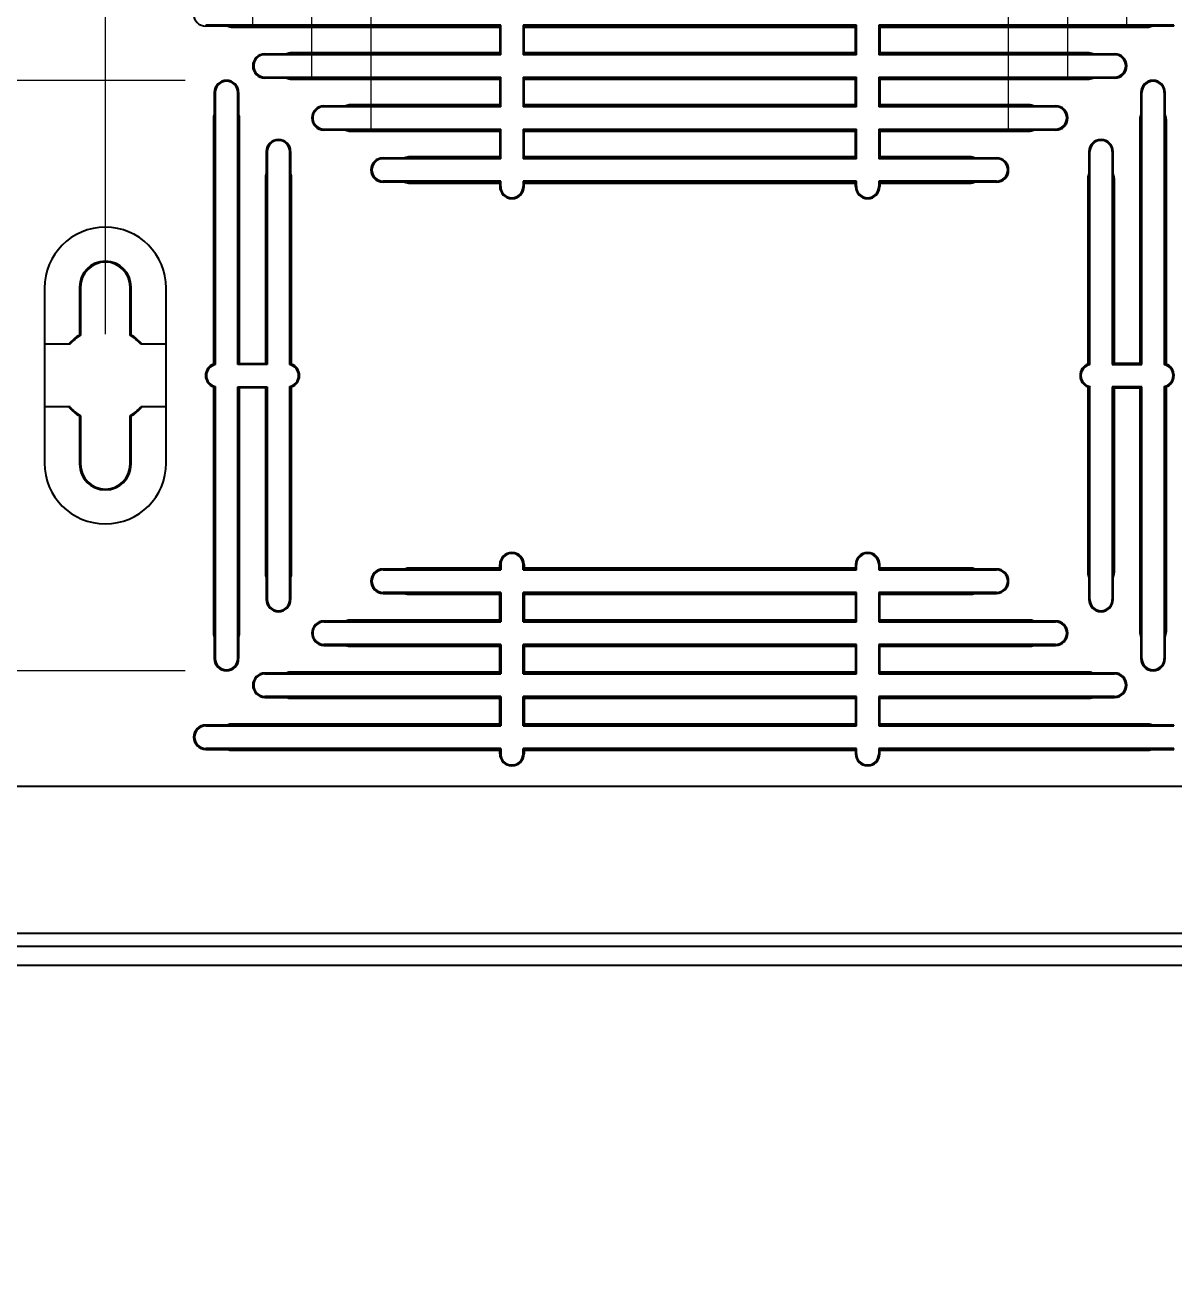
# Model space of a CAD drawing. Header units: millimetres. Extents: x 913 to 1720, y -130 to 440.
# Drawn here: x 1342.7 to 1439.9, y 187.6 to 294.2 of the extents above; entities that cross this region are included whole.
import ezdxf

# ---------------------------------------------------------------- set-up
doc = ezdxf.new("R2010")
doc.units = ezdxf.units.MM
doc.header["$LTSCALE"] = 30.734
doc.header["$PDSIZE"] = 0.3
doc.layers.get('0').update_dxf_attribs({"linetype": 'CONTINUOUS'})
doc.layers.get('Defpoints').update_dxf_attribs({"linetype": 'CONTINUOUS'})
doc.styles.get("Standard").update_dxf_attribs({"font": 'txt', "width": 0.75})
doc.dimstyles.get("Standard").update_dxf_attribs({"dimtxt": 3, "dimasz": 3, "dimexe": 0.18, "dimexo": 0.0625, "dimgap": 0.09, "dimtad": 1, "dimdsep": 46, "dimtxsty": 'Standard', "dimcen": 0.09, "dimadec": 0, "dimazin": 0, "dimtol": 1, "dimtp": 0.01, "dimtm": 0.01, "dimtfac": 1, "dimtofl": 0, "dimtmove": 0, "dimatfit": 3, "dimfxl": 0, "dimtolj": 1, "dimarcsym": 0})

# ---------------------------------------------------------------- blocks, each defined once
blk = doc.blocks.new('*D34')
at = {"color": 0, "lineweight": 0}
for p, q in [((1177.34, 279.91), (1177.34, 289.97)), ((1165.74, 284.96), (1173.14, 284.95)), ((1172.31, 284.94), (1182.36, 284.94)), ((1452.92, -9.61), (1452.92, -6.61)), ((1452.92, -6.61), (1455.92, -6.61)), ((1435.29, -12.61), (1452.92, -12.61)), ((1435.29, -13.21), (1452.92, -13.21)), ((1452.92, -16.21), (1452.92, -19.21))]:
    blk.add_line(p, q, dxfattribs=at)
for points in [[(1173.14, 285.45), (1173.13, 284.45), (1176.14, 284.94)], [(1452.42, -9.61), (1453.42, -9.61), (1452.92, -12.61)], [(1452.42, -16.21), (1453.42, -16.21), (1452.92, -13.21)]]:
    blk.add_solid(points, dxfattribs=at)
at = {"layer": 'Defpoints', "color": 0, "lineweight": 0}
for p in [(1176.14, 284.94), (1178.54, 284.93), (1431.8, -12.61), (1452.92, -12.61), (1431.8, -13.21)]:
    blk.add_point(p, dxfattribs=at)
at = {"color": 0, "lineweight": 0, "char_height": 4, "attachment_point": 5}
for s, insert in [('\\A1;%%c2.4-4', (1158.15, 284.96)), ('\\A1;0.6', (1458.76, -6.61))]:
    blk.add_mtext(s, dxfattribs=dict(at, insert=insert))
blk = doc.blocks.new('*D36')
at = {"color": 0, "lineweight": 0}
for p, q in [((1069.94, 217.7), (1069.94, 231.89)), ((1072.94, 231.89), (1105.3, 231.89)), ((1146.84, 231.89), (1114.48, 231.89)), ((1149.84, 217.7), (1149.84, 231.89)), ((1339.8, -12.91), (1339.8, -9.91)), ((1363.56, -15.91), (1339.8, -15.91)), ((1363.56, -20.91), (1339.8, -20.91)), ((1339.8, -23.91), (1339.8, -26.91))]:
    blk.add_line(p, q, dxfattribs=at)
for points in [[(1072.94, 232.39), (1072.94, 231.39), (1069.94, 231.89)], [(1146.84, 232.39), (1146.84, 231.39), (1149.84, 231.89)], [(1339.3, -12.91), (1340.3, -12.91), (1339.8, -15.91)], [(1339.3, -23.91), (1340.3, -23.91), (1339.8, -20.91)]]:
    blk.add_solid(points, dxfattribs=at)
at = {"layer": 'Defpoints', "color": 0, "lineweight": 0}
for p in [(1069.94, 231.89), (1069.94, 214.21), (1149.84, 214.21), (1367.05, -15.91), (1339.8, -20.91), (1367.05, -20.91)]:
    blk.add_point(p, dxfattribs=at)
at = {"color": 0, "lineweight": 0, "char_height": 4, "attachment_point": 5}
for s, insert in [('\\A1;79.9', (1109.89, 231.89)), ('\\A1;5.0', (1339.8, -18.41))]:
    blk.add_mtext(s, dxfattribs=dict(at, insert=insert))
blk = doc.blocks.new('*D47')
at = {"color": 0, "lineweight": 0}
for p, q in [((1319.03, 260.22), (1319.03, 394.84)), ((1322.03, 394.84), (1393.39, 394.84)), ((1475.93, 394.84), (1404.57, 394.84)), ((1478.93, 260.22), (1478.93, 394.84))]:
    blk.add_line(p, q, dxfattribs=at)
for points in [[(1322.03, 395.34), (1322.03, 394.34), (1319.03, 394.84)], [(1475.93, 395.34), (1475.93, 394.34), (1478.93, 394.84)]]:
    blk.add_solid(points, dxfattribs=at)
at = {"layer": 'Defpoints', "color": 0, "lineweight": 0}
for p in [(1319.03, 394.84), (1319.03, 256.73), (1478.93, 256.73)]:
    blk.add_point(p, dxfattribs=at)
at = {"color": 0, "lineweight": 0, "insert": (1398.98, 394.84), "char_height": 4, "attachment_point": 5}
blk.add_mtext('\\A1;159.9', dxfattribs=at)
blk = doc.blocks.new('*D52')
at = {"color": 0, "lineweight": 0}
for p, q in [((1349.53, 268.09), (1349.53, 375.82)), ((1352.53, 375.82), (1394.39, 375.82)), ((1445.43, 375.82), (1403.57, 375.82)), ((1448.43, 268.09), (1448.43, 375.82))]:
    blk.add_line(p, q, dxfattribs=at)
for points in [[(1352.53, 376.32), (1352.53, 375.32), (1349.53, 375.82)], [(1445.43, 376.32), (1445.43, 375.32), (1448.43, 375.82)]]:
    blk.add_solid(points, dxfattribs=at)
at = {"layer": 'Defpoints', "color": 0, "lineweight": 0}
for p in [(1448.43, 375.82), (1349.53, 264.6), (1448.43, 264.6)]:
    blk.add_point(p, dxfattribs=at)
at = {"color": 0, "lineweight": 0, "insert": (1398.98, 375.82), "char_height": 4, "attachment_point": 5}
blk.add_mtext('\\A1;98.9', dxfattribs=at)
blk = doc.blocks.new('*D54')
at = {"color": 0, "lineweight": 0}
for p, q in [((1362.01, 294.29), (1362.01, 354.03)), ((1365.01, 354.03), (1394.64, 354.03)), ((1432.96, 354.03), (1403.32, 354.03)), ((1435.96, 294.29), (1435.96, 354.03))]:
    blk.add_line(p, q, dxfattribs=at)
for points in [[(1365.01, 354.53), (1365.01, 353.53), (1362.01, 354.03)], [(1432.96, 354.53), (1432.96, 353.53), (1435.96, 354.03)]]:
    blk.add_solid(points, dxfattribs=at)
at = {"layer": 'Defpoints', "color": 0, "lineweight": 0}
for p in [(1362.01, 354.03), (1362.01, 290.8), (1435.96, 290.8)]:
    blk.add_point(p, dxfattribs=at)
at = {"color": 0, "lineweight": 0, "insert": (1398.98, 354.03), "char_height": 4, "attachment_point": 5}
blk.add_mtext('\\A1;74.0', dxfattribs=at)
blk = doc.blocks.new('*D55')
at = {"color": 0, "lineweight": 0}
for p, q in [((1367.01, 289.89), (1367.01, 343.91)), ((1370.01, 343.91), (1394.64, 343.91)), ((1427.96, 343.91), (1403.32, 343.91)), ((1430.96, 289.89), (1430.96, 343.91))]:
    blk.add_line(p, q, dxfattribs=at)
for points in [[(1370.01, 344.41), (1370.01, 343.41), (1367.01, 343.91)], [(1427.96, 344.41), (1427.96, 343.41), (1430.96, 343.91)]]:
    blk.add_solid(points, dxfattribs=at)
at = {"layer": 'Defpoints', "color": 0, "lineweight": 0}
for p in [(1367.01, 343.91), (1367.01, 286.4), (1430.96, 286.4)]:
    blk.add_point(p, dxfattribs=at)
at = {"color": 0, "lineweight": 0, "insert": (1398.98, 343.91), "char_height": 4, "attachment_point": 5}
blk.add_mtext('\\A1;64.0', dxfattribs=at)
blk = doc.blocks.new('*D56')
at = {"color": 0, "lineweight": 0}
for p, q in [((1372.01, 285.49), (1372.01, 331.23)), ((1375.01, 331.23), (1394.64, 331.23)), ((1422.96, 331.23), (1403.32, 331.23)), ((1425.96, 285.49), (1425.96, 331.23))]:
    blk.add_line(p, q, dxfattribs=at)
for points in [[(1375.01, 331.73), (1375.01, 330.73), (1372.01, 331.23)], [(1422.96, 331.73), (1422.96, 330.73), (1425.96, 331.23)]]:
    blk.add_solid(points, dxfattribs=at)
at = {"layer": 'Defpoints', "color": 0, "lineweight": 0}
for p in [(1372.01, 331.23), (1372.01, 282), (1425.96, 282)]:
    blk.add_point(p, dxfattribs=at)
at = {"color": 0, "lineweight": 0, "insert": (1398.98, 331.23), "char_height": 4, "attachment_point": 5}
blk.add_mtext('\\A1;54.0', dxfattribs=at)
blk = doc.blocks.new('*D58')
at = {"color": 0, "lineweight": 0}
for p, q in [((1356.29, 289.58), (1289.86, 289.58)), ((1289.86, 286.58), (1289.86, 266.69)), ((1289.86, 242.62), (1289.86, 262.51)), ((1356.29, 239.62), (1289.86, 239.62))]:
    blk.add_line(p, q, dxfattribs=at)
for points in [[(1289.36, 286.58), (1290.36, 286.58), (1289.86, 289.58)], [(1289.36, 242.62), (1290.36, 242.62), (1289.86, 239.62)]]:
    blk.add_solid(points, dxfattribs=at)
at = {"layer": 'Defpoints', "color": 0, "lineweight": 0}
for p in [(1359.78, 289.58), (1289.86, 239.62), (1359.78, 239.62)]:
    blk.add_point(p, dxfattribs=at)
at = {"color": 0, "lineweight": 0, "insert": (1289.86, 264.6), "char_height": 4, "attachment_point": 5}
blk.add_mtext('\\A1;50.0', dxfattribs=at)

msp = doc.modelspace()

# ---------------------------------------------------------------- linework, layer by layer
at = {"color": 7, "linetype": 'Continuous'}
for p, q in [((1382.98, 294.25), (1358.03, 294.25)), ((1359.87, 294.17), (1358.03, 294.17)), ((1382.93, 294.2), (1359.88, 294.2)), ((1360.28, 294.09), (1382.91, 294.09)), ((1382.93, 294.12), (1382.91, 294.09)), ((1382.91, 294.09), (1382.91, 291.91)), ((1382.98, 294.25), (1382.93, 294.2)), ((1382.93, 294.2), (1382.93, 294.12)), ((1382.98, 291.75), (1382.98, 294.25)), ((1413.08, 294.25), (1384.88, 294.25)), ((1384.94, 294.2), (1384.88, 294.25)), ((1384.88, 294.25), (1384.88, 291.75)), ((1413.03, 294.2), (1384.94, 294.2)), ((1384.94, 294.12), (1384.94, 294.2)), ((1384.96, 294.09), (1384.94, 294.12)), ((1384.96, 294.09), (1413.01, 294.09)), ((1384.96, 291.91), (1384.96, 294.09)), ((1413.01, 294.09), (1413.03, 294.12)), ((1413.01, 291.91), (1413.01, 294.09)), ((1413.08, 294.25), (1413.03, 294.2)), ((1413.03, 294.12), (1413.03, 294.2)), ((1413.08, 291.75), (1413.08, 294.25)), ((1415.04, 294.2), (1414.98, 294.25)), ((1439.93, 294.25), (1414.98, 294.25)), ((1414.98, 294.25), (1414.98, 291.75)), ((1438.09, 294.2), (1415.04, 294.2)), ((1415.04, 294.2), (1415.04, 294.12)), ((1415.04, 294.12), (1415.06, 294.09)), ((1415.06, 294.09), (1437.68, 294.09)), ((1415.06, 294.09), (1415.06, 291.91)), ((1439.93, 294.17), (1438.1, 294.17)), ((1363.03, 291.83), (1364.87, 291.83)), ((1382.98, 291.75), (1363.03, 291.75)), ((1364.87, 291.83), (1364.88, 291.8)), ((1364.88, 291.8), (1382.93, 291.8)), ((1382.91, 291.91), (1365.28, 291.91)), ((1382.93, 291.88), (1382.91, 291.91)), ((1382.93, 291.88), (1382.93, 291.8)), ((1382.93, 291.8), (1382.98, 291.75)), ((1384.88, 291.75), (1384.94, 291.8)), ((1413.08, 291.75), (1384.88, 291.75)), ((1384.96, 291.91), (1384.94, 291.88)), ((1384.94, 291.8), (1384.94, 291.88)), ((1384.94, 291.8), (1413.03, 291.8)), ((1413.01, 291.91), (1384.96, 291.91)), ((1413.03, 291.88), (1413.01, 291.91)), ((1413.03, 291.8), (1413.03, 291.88)), ((1413.08, 291.75), (1413.03, 291.8)), ((1415.04, 291.8), (1414.98, 291.75)), ((1434.93, 291.75), (1414.98, 291.75)), ((1415.06, 291.91), (1415.04, 291.88)), ((1415.04, 291.88), (1415.04, 291.8)), ((1415.04, 291.8), (1433.09, 291.8)), ((1432.68, 291.91), (1415.06, 291.91)), ((1433.09, 291.8), (1433.1, 291.83)), ((1433.1, 291.83), (1434.93, 291.83)), ((1363.03, 289.85), (1382.98, 289.85)), ((1364.87, 289.77), (1363.03, 289.77)), ((1364.88, 289.8), (1364.87, 289.77)), ((1382.93, 289.8), (1364.88, 289.8)), ((1365.28, 289.69), (1382.91, 289.69)), ((1382.91, 289.69), (1382.93, 289.72)), ((1382.91, 289.69), (1382.91, 287.51)), ((1382.98, 289.85), (1382.93, 289.8)), ((1382.93, 289.8), (1382.93, 289.72)), ((1382.98, 287.35), (1382.98, 289.85)), ((1384.88, 289.85), (1413.08, 289.85)), ((1384.94, 289.8), (1384.88, 289.85)), ((1384.88, 289.85), (1384.88, 287.35)), ((1413.03, 289.8), (1384.94, 289.8)), ((1384.94, 289.72), (1384.94, 289.8)), ((1384.94, 289.72), (1384.96, 289.69)), ((1384.96, 289.69), (1413.01, 289.69)), ((1384.96, 287.51), (1384.96, 289.69)), ((1413.01, 289.69), (1413.03, 289.72)), ((1413.01, 287.51), (1413.01, 289.69)), ((1413.03, 289.8), (1413.08, 289.85)), ((1413.03, 289.72), (1413.03, 289.8)), ((1413.08, 287.35), (1413.08, 289.85)), ((1414.98, 289.85), (1415.04, 289.8)), ((1414.98, 289.85), (1434.93, 289.85)), ((1414.98, 289.85), (1414.98, 287.35)), ((1433.09, 289.8), (1415.04, 289.8)), ((1415.04, 289.8), (1415.04, 289.72)), ((1415.04, 289.72), (1415.06, 289.69)), ((1415.06, 289.69), (1432.68, 289.69)), ((1415.06, 289.69), (1415.06, 287.51)), ((1433.1, 289.77), (1433.09, 289.8)), ((1434.93, 289.77), (1433.1, 289.77)), ((1358.76, 286.71), (1358.76, 288.55)), ((1358.83, 288.55), (1358.83, 265.53)), ((1360.73, 265.55), (1360.73, 288.55)), ((1360.81, 288.55), (1360.81, 286.71)), ((1437.16, 288.55), (1437.16, 286.71)), ((1437.23, 265.55), (1437.23, 288.55)), ((1439.13, 288.55), (1439.13, 265.53)), ((1439.21, 286.71), (1439.21, 288.55)), ((1368.03, 287.43), (1369.87, 287.43)), ((1382.98, 287.35), (1368.03, 287.35)), ((1369.87, 287.43), (1369.88, 287.4)), ((1369.88, 287.4), (1382.93, 287.4)), ((1382.91, 287.51), (1370.28, 287.51)), ((1382.93, 287.48), (1382.91, 287.51)), ((1382.93, 287.48), (1382.93, 287.4)), ((1382.93, 287.4), (1382.98, 287.35)), ((1384.88, 287.35), (1384.94, 287.4)), ((1413.08, 287.35), (1384.88, 287.35)), ((1384.96, 287.51), (1384.94, 287.48)), ((1384.94, 287.4), (1384.94, 287.48)), ((1384.94, 287.4), (1413.03, 287.4)), ((1413.01, 287.51), (1384.96, 287.51)), ((1413.03, 287.48), (1413.01, 287.51)), ((1413.03, 287.4), (1413.03, 287.48)), ((1413.08, 287.35), (1413.03, 287.4)), ((1415.04, 287.4), (1414.98, 287.35)), ((1429.93, 287.35), (1414.98, 287.35)), ((1415.06, 287.51), (1415.04, 287.48)), ((1415.04, 287.48), (1415.04, 287.4)), ((1415.04, 287.4), (1428.09, 287.4)), ((1427.68, 287.51), (1415.06, 287.51)), ((1428.09, 287.4), (1428.1, 287.43)), ((1428.1, 287.43), (1429.93, 287.43)), ((1358.68, 286.3), (1358.68, 265.56)), ((1358.78, 286.71), (1358.76, 286.71)), ((1358.78, 265.57), (1358.78, 286.71)), ((1360.79, 286.71), (1360.79, 265.6)), ((1360.89, 265.63), (1360.89, 286.3)), ((1437.08, 265.63), (1437.08, 286.3)), ((1437.18, 286.71), (1437.18, 265.6)), ((1439.19, 265.57), (1439.19, 286.71)), ((1439.29, 286.3), (1439.29, 265.56)), ((1368.03, 285.45), (1382.98, 285.45)), ((1369.87, 285.37), (1368.03, 285.37)), ((1369.88, 285.4), (1369.87, 285.37)), ((1382.93, 285.4), (1369.88, 285.4)), ((1370.28, 285.29), (1382.91, 285.29)), ((1382.91, 285.29), (1382.93, 285.32)), ((1382.91, 285.29), (1382.91, 283.11)), ((1382.98, 285.45), (1382.93, 285.4)), ((1382.93, 285.4), (1382.93, 285.32)), ((1382.98, 282.95), (1382.98, 285.45)), ((1384.88, 285.45), (1413.08, 285.45)), ((1384.94, 285.4), (1384.88, 285.45)), ((1384.88, 285.45), (1384.88, 282.95)), ((1413.03, 285.4), (1384.94, 285.4)), ((1384.94, 285.32), (1384.94, 285.4)), ((1384.94, 285.32), (1384.96, 285.29)), ((1384.96, 285.29), (1413.01, 285.29)), ((1384.96, 283.11), (1384.96, 285.29)), ((1413.01, 285.29), (1413.03, 285.32)), ((1413.01, 283.11), (1413.01, 285.29)), ((1413.03, 285.4), (1413.08, 285.45)), ((1413.03, 285.32), (1413.03, 285.4)), ((1413.08, 282.95), (1413.08, 285.45)), ((1414.98, 285.45), (1415.04, 285.4)), ((1414.98, 285.45), (1429.93, 285.45)), ((1414.98, 285.45), (1414.98, 282.95)), ((1428.09, 285.4), (1415.04, 285.4)), ((1415.04, 285.4), (1415.04, 285.32)), ((1415.04, 285.32), (1415.06, 285.29)), ((1415.06, 285.29), (1427.68, 285.29)), ((1415.06, 285.29), (1415.06, 283.11)), ((1428.1, 285.37), (1428.09, 285.4)), ((1429.93, 285.37), (1428.1, 285.37)), ((1363.16, 281.71), (1363.16, 283.55)), ((1363.23, 283.55), (1363.23, 265.55)), ((1365.13, 265.53), (1365.13, 283.55)), ((1365.21, 283.55), (1365.21, 281.71)), ((1373.03, 283.03), (1374.87, 283.03)), ((1382.98, 282.95), (1373.03, 282.95)), ((1374.88, 283), (1382.93, 283)), ((1382.91, 283.11), (1375.28, 283.11)), ((1382.91, 283.11), (1382.93, 283.08)), ((1382.93, 283.08), (1382.93, 283)), ((1382.93, 283), (1382.98, 282.95)), ((1384.88, 282.95), (1384.94, 283)), ((1413.08, 282.95), (1384.88, 282.95)), ((1384.94, 283.08), (1384.96, 283.11)), ((1384.94, 283), (1384.94, 283.08)), ((1384.94, 283), (1413.03, 283)), ((1413.01, 283.11), (1384.96, 283.11)), ((1413.03, 283.08), (1413.01, 283.11)), ((1413.03, 283), (1413.03, 283.08)), ((1413.08, 282.95), (1413.03, 283)), ((1415.04, 283), (1414.98, 282.95)), ((1424.93, 282.95), (1414.98, 282.95)), ((1415.06, 283.11), (1415.04, 283.08)), ((1415.04, 283.08), (1415.04, 283)), ((1415.04, 283), (1423.09, 283)), ((1422.68, 283.11), (1415.06, 283.11)), ((1423.09, 283), (1423.1, 283.03)), ((1423.1, 283.03), (1424.93, 283.03)), ((1432.76, 283.55), (1432.76, 281.71)), ((1432.83, 265.53), (1432.83, 283.55)), ((1434.73, 283.55), (1434.73, 265.55)), ((1434.81, 281.71), (1434.81, 283.55)), ((1363.18, 281.71), (1363.16, 281.71)), ((1363.18, 265.6), (1363.18, 281.71)), ((1365.19, 281.71), (1365.19, 265.57)), ((1432.78, 281.71), (1432.78, 265.57)), ((1434.79, 265.6), (1434.79, 281.71)), ((1363.08, 281.3), (1363.08, 265.63)), ((1365.29, 265.56), (1365.29, 281.3)), ((1382.98, 281.05), (1373.03, 281.05)), ((1374.87, 280.97), (1373.03, 280.97)), ((1382.93, 281), (1374.88, 281)), ((1375.28, 280.89), (1382.91, 280.89)), ((1382.93, 280.92), (1382.91, 280.89)), ((1382.91, 280.89), (1382.91, 280.6)), ((1382.98, 281.05), (1382.93, 281)), ((1382.93, 281), (1382.93, 280.92)), ((1382.98, 280.6), (1382.98, 281.05)), ((1413.08, 281.05), (1384.88, 281.05)), ((1384.94, 281), (1384.88, 281.05)), ((1384.88, 281.05), (1384.88, 280.6)), ((1413.03, 281), (1384.94, 281)), ((1384.94, 280.92), (1384.94, 281)), ((1384.96, 280.89), (1384.94, 280.92)), ((1384.96, 280.89), (1413.01, 280.89)), ((1384.96, 280.6), (1384.96, 280.89)), ((1413.01, 280.89), (1413.03, 280.92)), ((1413.01, 280.6), (1413.01, 280.89)), ((1413.03, 281), (1413.08, 281.05)), ((1413.03, 280.92), (1413.03, 281)), ((1413.08, 280.6), (1413.08, 281.05)), ((1414.98, 281.05), (1415.04, 281)), ((1424.93, 281.05), (1414.98, 281.05)), ((1414.98, 281.05), (1414.98, 280.6)), ((1423.09, 281), (1415.04, 281)), ((1415.04, 281), (1415.04, 280.92)), ((1415.04, 280.92), (1415.06, 280.89)), ((1415.06, 280.89), (1422.68, 280.89)), ((1415.06, 280.89), (1415.06, 280.6)), ((1423.1, 280.97), (1423.09, 281)), ((1424.93, 280.97), (1423.1, 280.97)), ((1432.68, 265.56), (1432.68, 281.3)), ((1434.89, 281.3), (1434.89, 265.63)), ((1347.35, 272.1), (1347.35, 268.05)), ((1347.43, 272.1), (1347.43, 268)), ((1351.63, 268), (1351.63, 272.1)), ((1351.72, 268.05), (1351.72, 272.1)), ((1344.38, 272), (1344.38, 257.2)), ((1354.68, 257.2), (1354.68, 272)), ((1346.54, 267.25), (1344.38, 267.25)), ((1354.68, 267.25), (1352.53, 267.25)), ((1360.87, 265.6), (1360.89, 265.63)), ((1360.89, 265.63), (1363.08, 265.63)), ((1363.08, 265.63), (1363.1, 265.6)), ((1434.89, 265.63), (1434.87, 265.6)), ((1437.08, 265.63), (1434.89, 265.63)), ((1437.1, 265.6), (1437.08, 265.63)), ((1358.68, 265.56), (1358.68, 265.56)), ((1358.78, 265.57), (1358.8, 265.55)), ((1358.82, 265.54), (1358.83, 265.53)), ((1358.83, 265.53), (1358.83, 265.53)), ((1360.79, 265.6), (1360.73, 265.55)), ((1363.23, 265.55), (1360.73, 265.55)), ((1360.79, 265.6), (1360.87, 265.6)), ((1363.1, 265.6), (1363.18, 265.6)), ((1363.18, 265.6), (1363.23, 265.55)), ((1365.13, 265.53), (1365.15, 265.54)), ((1365.15, 265.54), (1365.16, 265.55)), ((1365.16, 265.55), (1365.18, 265.56)), ((1365.18, 265.56), (1365.19, 265.57)), ((1432.68, 265.56), (1432.68, 265.56)), ((1432.78, 265.57), (1432.8, 265.55)), ((1432.8, 265.55), (1432.81, 265.55)), ((1432.81, 265.55), (1432.82, 265.54)), ((1432.82, 265.54), (1432.83, 265.53)), ((1434.73, 265.55), (1434.79, 265.6)), ((1434.73, 265.55), (1437.23, 265.55)), ((1434.87, 265.6), (1434.79, 265.6)), ((1437.18, 265.6), (1437.1, 265.6)), ((1437.23, 265.55), (1437.18, 265.6)), ((1439.13, 265.53), (1439.15, 265.54)), ((1439.15, 265.54), (1439.16, 265.55)), ((1439.16, 265.55), (1439.18, 265.56)), ((1439.18, 265.56), (1439.19, 265.57)), ((1358.68, 263.63), (1358.68, 242.9)), ((1358.78, 242.49), (1358.78, 263.63)), ((1358.82, 263.65), (1358.81, 263.65)), ((1358.83, 263.67), (1358.83, 240.65)), ((1360.73, 263.65), (1363.23, 263.65)), ((1360.79, 263.6), (1360.73, 263.65)), ((1360.73, 240.65), (1360.73, 263.65)), ((1360.87, 263.6), (1360.79, 263.6)), ((1360.79, 263.6), (1360.79, 242.49)), ((1360.89, 263.57), (1360.87, 263.6)), ((1363.08, 263.57), (1360.89, 263.57)), ((1360.89, 242.9), (1360.89, 263.57)), ((1363.1, 263.6), (1363.08, 263.57)), ((1363.08, 263.57), (1363.08, 247.9)), ((1363.18, 263.6), (1363.1, 263.6)), ((1363.23, 263.65), (1363.18, 263.6)), ((1363.18, 247.49), (1363.18, 263.6)), ((1363.23, 263.65), (1363.23, 245.65)), ((1365.15, 263.66), (1365.13, 263.67)), ((1365.13, 245.65), (1365.13, 263.67)), ((1365.16, 263.65), (1365.15, 263.66)), ((1365.17, 263.64), (1365.16, 263.65)), ((1365.19, 263.63), (1365.17, 263.64)), ((1365.19, 263.63), (1365.19, 247.49)), ((1365.29, 263.64), (1365.29, 263.63)), ((1365.29, 247.9), (1365.29, 263.63)), ((1432.68, 247.9), (1432.68, 263.63)), ((1432.79, 263.64), (1432.78, 263.63)), ((1432.78, 263.63), (1432.78, 247.49)), ((1432.81, 263.65), (1432.79, 263.64)), ((1432.82, 263.66), (1432.81, 263.65)), ((1432.83, 263.67), (1432.82, 263.66)), ((1432.83, 245.65), (1432.83, 263.67)), ((1434.73, 263.65), (1434.73, 245.65)), ((1434.79, 263.6), (1434.73, 263.65)), ((1437.23, 263.65), (1434.73, 263.65)), ((1434.79, 247.49), (1434.79, 263.6)), ((1434.79, 263.6), (1434.87, 263.6)), ((1434.87, 263.6), (1434.89, 263.57)), ((1434.89, 263.57), (1434.89, 247.9)), ((1434.89, 263.57), (1437.08, 263.57)), ((1437.08, 263.57), (1437.1, 263.6)), ((1437.08, 242.9), (1437.08, 263.57)), ((1437.1, 263.6), (1437.18, 263.6)), ((1437.23, 263.65), (1437.18, 263.6)), ((1437.18, 263.6), (1437.18, 242.49)), ((1437.23, 240.65), (1437.23, 263.65)), ((1439.13, 263.67), (1439.13, 240.65)), ((1439.15, 263.66), (1439.13, 263.67)), ((1439.16, 263.65), (1439.15, 263.66)), ((1439.17, 263.64), (1439.16, 263.65)), ((1439.19, 263.63), (1439.17, 263.64)), ((1439.19, 242.49), (1439.19, 263.63)), ((1439.29, 263.64), (1439.29, 263.63)), ((1439.29, 263.63), (1439.29, 242.9)), ((1346.54, 261.95), (1344.38, 261.95)), ((1354.68, 261.95), (1352.53, 261.95)), ((1347.35, 261.15), (1347.35, 257.1)), ((1347.43, 261.19), (1347.43, 257.1)), ((1351.63, 257.1), (1351.63, 261.19)), ((1351.72, 257.1), (1351.72, 261.15)), ((1382.91, 248.31), (1382.91, 248.6)), ((1382.98, 248.6), (1382.98, 248.15)), ((1384.88, 248.15), (1384.88, 248.6)), ((1384.96, 248.6), (1384.96, 248.31)), ((1413.01, 248.6), (1413.01, 248.31)), ((1413.08, 248.15), (1413.08, 248.6)), ((1414.98, 248.6), (1414.98, 248.15)), ((1415.06, 248.31), (1415.06, 248.6)), ((1363.16, 247.48), (1363.18, 247.49)), ((1363.16, 245.65), (1363.16, 247.48)), ((1365.21, 247.48), (1365.21, 245.65)), ((1374.87, 248.23), (1373.03, 248.23)), ((1373.03, 248.15), (1382.98, 248.15)), ((1382.93, 248.2), (1374.88, 248.2)), ((1382.91, 248.31), (1375.28, 248.31)), ((1382.93, 248.28), (1382.91, 248.31)), ((1382.93, 248.2), (1382.93, 248.28)), ((1382.98, 248.15), (1382.93, 248.2)), ((1384.94, 248.2), (1384.88, 248.15)), ((1384.88, 248.15), (1413.08, 248.15)), ((1384.96, 248.31), (1384.94, 248.28)), ((1384.94, 248.28), (1384.94, 248.2)), ((1413.03, 248.2), (1384.94, 248.2)), ((1413.01, 248.31), (1384.96, 248.31)), ((1413.03, 248.28), (1413.01, 248.31)), ((1413.03, 248.28), (1413.03, 248.2)), ((1413.03, 248.2), (1413.08, 248.15)), ((1414.98, 248.15), (1415.04, 248.2)), ((1414.98, 248.15), (1424.93, 248.15)), ((1415.06, 248.31), (1415.04, 248.28)), ((1415.04, 248.2), (1415.04, 248.28)), ((1423.09, 248.2), (1415.04, 248.2)), ((1422.68, 248.31), (1415.06, 248.31)), ((1424.93, 248.23), (1423.1, 248.23)), ((1432.76, 247.48), (1432.76, 245.65)), ((1434.81, 245.65), (1434.81, 247.48)), ((1382.98, 246.25), (1373.03, 246.25)), ((1373.03, 246.17), (1374.87, 246.17)), ((1374.88, 246.2), (1382.93, 246.2)), ((1375.28, 246.09), (1382.91, 246.09)), ((1382.91, 246.09), (1382.93, 246.12)), ((1382.91, 243.91), (1382.91, 246.09)), ((1382.93, 246.2), (1382.98, 246.25)), ((1382.93, 246.12), (1382.93, 246.2)), ((1382.98, 246.25), (1382.98, 243.75)), ((1384.88, 243.75), (1384.88, 246.25)), ((1384.88, 246.25), (1384.94, 246.2)), ((1413.08, 246.25), (1384.88, 246.25)), ((1384.94, 246.2), (1384.94, 246.12)), ((1384.94, 246.2), (1413.03, 246.2)), ((1384.94, 246.12), (1384.96, 246.09)), ((1384.96, 246.09), (1384.96, 243.91)), ((1384.96, 246.09), (1413.01, 246.09)), ((1413.01, 246.09), (1413.03, 246.12)), ((1413.01, 246.09), (1413.01, 243.91)), ((1413.08, 246.25), (1413.03, 246.2)), ((1413.03, 246.2), (1413.03, 246.12)), ((1413.08, 243.75), (1413.08, 246.25)), ((1414.98, 246.25), (1414.98, 243.75)), ((1415.04, 246.2), (1414.98, 246.25)), ((1424.93, 246.25), (1414.98, 246.25)), ((1415.04, 246.12), (1415.04, 246.2)), ((1415.04, 246.2), (1423.09, 246.2)), ((1415.04, 246.12), (1415.06, 246.09)), ((1415.06, 243.91), (1415.06, 246.09)), ((1415.06, 246.09), (1422.68, 246.09)), ((1423.1, 246.17), (1424.93, 246.17)), ((1369.87, 243.83), (1368.03, 243.83)), ((1368.03, 243.75), (1382.98, 243.75)), ((1382.93, 243.8), (1369.88, 243.8)), ((1382.91, 243.91), (1370.28, 243.91)), ((1382.93, 243.88), (1382.91, 243.91)), ((1382.93, 243.8), (1382.93, 243.88)), ((1382.98, 243.75), (1382.93, 243.8)), ((1384.94, 243.8), (1384.88, 243.75)), ((1384.88, 243.75), (1413.08, 243.75)), ((1384.96, 243.91), (1384.94, 243.88)), ((1384.94, 243.88), (1384.94, 243.8)), ((1413.03, 243.8), (1384.94, 243.8)), ((1413.01, 243.91), (1384.96, 243.91)), ((1413.03, 243.88), (1413.01, 243.91)), ((1413.03, 243.88), (1413.03, 243.8)), ((1413.03, 243.8), (1413.08, 243.75)), ((1414.98, 243.75), (1415.04, 243.8)), ((1414.98, 243.75), (1429.93, 243.75)), ((1415.06, 243.91), (1415.04, 243.88)), ((1415.04, 243.8), (1415.04, 243.88)), ((1428.09, 243.8), (1415.04, 243.8)), ((1427.68, 243.91), (1415.06, 243.91)), ((1429.93, 243.83), (1428.1, 243.83)), ((1358.76, 242.48), (1358.78, 242.49)), ((1358.76, 240.65), (1358.76, 242.48)), ((1360.81, 242.48), (1360.81, 240.65)), ((1437.16, 242.48), (1437.16, 240.65)), ((1439.21, 240.65), (1439.21, 242.48)), ((1382.98, 241.85), (1368.03, 241.85)), ((1368.03, 241.77), (1369.87, 241.77)), ((1369.88, 241.8), (1382.93, 241.8)), ((1370.28, 241.69), (1382.91, 241.69)), ((1382.91, 241.69), (1382.93, 241.72)), ((1382.91, 239.51), (1382.91, 241.69)), ((1382.93, 241.8), (1382.98, 241.85)), ((1382.93, 241.72), (1382.93, 241.8)), ((1382.98, 241.85), (1382.98, 239.35)), ((1384.88, 239.35), (1384.88, 241.85)), ((1413.08, 241.85), (1384.88, 241.85)), ((1384.88, 241.85), (1384.94, 241.8)), ((1384.94, 241.8), (1384.94, 241.72)), ((1384.94, 241.8), (1413.03, 241.8)), ((1384.94, 241.72), (1384.96, 241.69)), ((1384.96, 241.69), (1384.96, 239.51)), ((1384.96, 241.69), (1413.01, 241.69)), ((1413.01, 241.69), (1413.03, 241.72)), ((1413.01, 241.69), (1413.01, 239.51)), ((1413.08, 241.85), (1413.03, 241.8)), ((1413.03, 241.8), (1413.03, 241.72)), ((1413.08, 239.35), (1413.08, 241.85)), ((1414.98, 241.85), (1414.98, 239.35)), ((1415.04, 241.8), (1414.98, 241.85)), ((1429.93, 241.85), (1414.98, 241.85)), ((1415.04, 241.72), (1415.04, 241.8)), ((1415.04, 241.8), (1428.09, 241.8)), ((1415.04, 241.72), (1415.06, 241.69)), ((1415.06, 239.51), (1415.06, 241.69)), ((1415.06, 241.69), (1427.68, 241.69)), ((1428.1, 241.77), (1429.93, 241.77)), ((1364.87, 239.43), (1363.03, 239.43)), ((1363.03, 239.35), (1382.98, 239.35)), ((1382.93, 239.4), (1364.88, 239.4)), ((1382.91, 239.51), (1365.28, 239.51)), ((1382.93, 239.48), (1382.91, 239.51)), ((1382.93, 239.4), (1382.93, 239.48)), ((1382.98, 239.35), (1382.93, 239.4)), ((1384.94, 239.4), (1384.88, 239.35)), ((1384.88, 239.35), (1413.08, 239.35)), ((1384.96, 239.51), (1384.94, 239.48)), ((1384.94, 239.48), (1384.94, 239.4)), ((1413.03, 239.4), (1384.94, 239.4)), ((1413.01, 239.51), (1384.96, 239.51)), ((1413.03, 239.48), (1413.01, 239.51)), ((1413.03, 239.48), (1413.03, 239.4)), ((1413.03, 239.4), (1413.08, 239.35)), ((1414.98, 239.35), (1415.04, 239.4)), ((1414.98, 239.35), (1434.93, 239.35)), ((1415.06, 239.51), (1415.04, 239.48)), ((1415.04, 239.4), (1415.04, 239.48)), ((1433.09, 239.4), (1415.04, 239.4)), ((1432.68, 239.51), (1415.06, 239.51)), ((1434.93, 239.43), (1433.1, 239.43)), ((1382.98, 237.45), (1363.03, 237.45)), ((1363.03, 237.37), (1364.87, 237.37)), ((1364.88, 237.4), (1382.93, 237.4)), ((1365.28, 237.29), (1382.91, 237.29)), ((1382.91, 237.29), (1382.93, 237.32)), ((1382.91, 235.11), (1382.91, 237.29)), ((1382.93, 237.4), (1382.98, 237.45)), ((1382.93, 237.32), (1382.93, 237.4)), ((1382.98, 237.45), (1382.98, 234.95)), ((1384.88, 234.95), (1384.88, 237.45)), ((1384.88, 237.45), (1384.94, 237.4)), ((1413.08, 237.45), (1384.88, 237.45)), ((1384.94, 237.4), (1384.94, 237.32)), ((1384.94, 237.4), (1413.03, 237.4)), ((1384.94, 237.32), (1384.96, 237.29)), ((1384.96, 237.29), (1384.96, 235.11)), ((1384.96, 237.29), (1413.01, 237.29)), ((1413.01, 237.29), (1413.03, 237.32)), ((1413.01, 237.29), (1413.01, 235.11)), ((1413.08, 237.45), (1413.03, 237.4)), ((1413.03, 237.4), (1413.03, 237.32)), ((1413.08, 234.95), (1413.08, 237.45)), ((1414.98, 237.45), (1414.98, 234.95)), ((1415.04, 237.4), (1414.98, 237.45)), ((1434.93, 237.45), (1414.98, 237.45)), ((1415.04, 237.32), (1415.04, 237.4)), ((1415.04, 237.4), (1433.09, 237.4)), ((1415.04, 237.32), (1415.06, 237.29)), ((1415.06, 235.11), (1415.06, 237.29)), ((1415.06, 237.29), (1432.68, 237.29)), ((1433.1, 237.37), (1434.93, 237.37)), ((1359.87, 235.03), (1358.03, 235.03)), ((1358.03, 234.95), (1382.98, 234.95)), ((1382.93, 235), (1359.88, 235)), ((1382.91, 235.11), (1360.28, 235.11)), ((1382.93, 235.08), (1382.91, 235.11)), ((1382.93, 235), (1382.93, 235.08)), ((1382.98, 234.95), (1382.93, 235)), ((1384.94, 235), (1384.88, 234.95)), ((1384.88, 234.95), (1413.08, 234.95)), ((1384.96, 235.11), (1384.94, 235.08)), ((1384.94, 235.08), (1384.94, 235)), ((1413.03, 235), (1384.94, 235)), ((1413.01, 235.11), (1384.96, 235.11)), ((1413.01, 235.11), (1413.03, 235.08)), ((1413.03, 235.08), (1413.03, 235)), ((1413.03, 235), (1413.08, 234.95)), ((1415.04, 235), (1414.98, 234.95)), ((1414.98, 234.95), (1439.93, 234.95)), ((1415.04, 235.08), (1415.06, 235.11)), ((1415.04, 235), (1415.04, 235.08)), ((1438.09, 235), (1415.04, 235)), ((1437.68, 235.11), (1415.06, 235.11)), ((1439.93, 235.03), (1438.1, 235.03)), ((1382.98, 233.05), (1358.03, 233.05)), ((1358.03, 232.97), (1359.87, 232.97)), ((1359.88, 233), (1382.93, 233)), ((1360.28, 232.89), (1382.91, 232.89)), ((1382.91, 232.89), (1382.93, 232.92)), ((1382.91, 232.6), (1382.91, 232.89)), ((1382.93, 233), (1382.98, 233.05)), ((1382.93, 232.92), (1382.93, 233)), ((1382.98, 233.05), (1382.98, 232.6)), ((1384.88, 232.6), (1384.88, 233.05)), ((1384.88, 233.05), (1384.94, 233)), ((1413.08, 233.05), (1384.88, 233.05)), ((1384.94, 233), (1384.94, 232.92)), ((1384.94, 233), (1413.03, 233)), ((1384.94, 232.92), (1384.96, 232.89)), ((1384.96, 232.89), (1384.96, 232.6)), ((1384.96, 232.89), (1413.01, 232.89)), ((1413.03, 232.92), (1413.01, 232.89)), ((1413.01, 232.89), (1413.01, 232.6)), ((1413.08, 233.05), (1413.03, 233)), ((1413.03, 233), (1413.03, 232.92)), ((1413.08, 232.6), (1413.08, 233.05)), ((1414.98, 233.05), (1414.98, 232.6)), ((1414.98, 233.05), (1415.04, 233)), ((1439.93, 233.05), (1414.98, 233.05)), ((1415.04, 232.92), (1415.04, 233)), ((1415.04, 233), (1438.09, 233)), ((1415.06, 232.89), (1415.04, 232.92)), ((1415.06, 232.6), (1415.06, 232.89)), ((1415.06, 232.89), (1437.68, 232.89)), ((1438.1, 232.97), (1439.93, 232.97)), ((1476.93, 217.4), (1321.03, 217.4)), ((1476.23, 216.3), (1321.73, 216.3)), ((1321.23, 214.7), (1476.73, 214.7))]:
    msp.add_line(p, q, dxfattribs=at)
at = {"color": 9, "linetype": 'Continuous'}
for p, q in [((1358.03, 294.25), (1358.03, 294.17)), ((1439.93, 294.17), (1439.93, 294.25)), ((1363.03, 291.83), (1363.03, 291.75)), ((1434.93, 291.75), (1434.93, 291.83)), ((1363.03, 289.85), (1363.03, 289.77)), ((1434.93, 289.77), (1434.93, 289.85)), ((1358.83, 288.55), (1358.76, 288.55)), ((1360.81, 288.55), (1360.73, 288.55)), ((1437.23, 288.55), (1437.16, 288.55)), ((1439.21, 288.55), (1439.13, 288.55)), ((1368.03, 287.43), (1368.03, 287.35)), ((1429.93, 287.35), (1429.93, 287.43)), ((1368.03, 285.45), (1368.03, 285.37)), ((1429.93, 285.37), (1429.93, 285.45)), ((1363.23, 283.55), (1363.16, 283.55)), ((1365.21, 283.55), (1365.13, 283.55)), ((1373.03, 283.03), (1373.03, 282.95)), ((1424.93, 282.95), (1424.93, 283.03)), ((1432.83, 283.55), (1432.76, 283.55)), ((1434.81, 283.55), (1434.73, 283.55)), ((1373.03, 281.05), (1373.03, 280.97)), ((1382.91, 280.6), (1382.98, 280.6)), ((1384.88, 280.6), (1384.96, 280.6)), ((1413.01, 280.6), (1413.08, 280.6)), ((1414.98, 280.6), (1415.06, 280.6)), ((1424.93, 280.97), (1424.93, 281.05)), ((1382.98, 248.6), (1382.91, 248.6)), ((1384.96, 248.6), (1384.88, 248.6)), ((1413.08, 248.6), (1413.01, 248.6)), ((1415.06, 248.6), (1414.98, 248.6)), ((1373.03, 248.23), (1373.03, 248.15)), ((1424.93, 248.15), (1424.93, 248.23)), ((1363.16, 245.65), (1363.23, 245.65)), ((1365.13, 245.65), (1365.21, 245.65)), ((1373.03, 246.25), (1373.03, 246.17)), ((1424.93, 246.17), (1424.93, 246.25)), ((1432.76, 245.65), (1432.83, 245.65)), ((1434.73, 245.65), (1434.81, 245.65)), ((1368.03, 243.83), (1368.03, 243.75)), ((1429.93, 243.75), (1429.93, 243.83)), ((1368.03, 241.85), (1368.03, 241.77)), ((1429.93, 241.77), (1429.93, 241.85)), ((1358.76, 240.65), (1358.83, 240.65)), ((1360.73, 240.65), (1360.81, 240.65)), ((1437.16, 240.65), (1437.23, 240.65)), ((1439.13, 240.65), (1439.21, 240.65)), ((1363.03, 239.43), (1363.03, 239.35)), ((1434.93, 239.35), (1434.93, 239.43)), ((1363.03, 237.45), (1363.03, 237.37)), ((1434.93, 237.37), (1434.93, 237.45)), ((1358.03, 235.03), (1358.03, 234.95)), ((1439.93, 234.95), (1439.93, 235.03)), ((1358.03, 233.05), (1358.03, 232.97)), ((1382.91, 232.6), (1382.98, 232.6)), ((1384.88, 232.6), (1384.96, 232.6)), ((1413.01, 232.6), (1413.08, 232.6)), ((1414.98, 232.6), (1415.06, 232.6)), ((1439.93, 232.97), (1439.93, 233.05)), ((1334.88, 229.85), (1463.09, 229.85))]:
    msp.add_line(p, q, dxfattribs=at)
at = {"color": 7, "linetype": 'Continuous'}
for points in [[(1359.87, 294.19), (1359.87, 294.19), (1359.88, 294.19), (1359.88, 294.2)], [(1359.87, 294.17), (1359.87, 294.17), (1359.87, 294.17), (1359.87, 294.18), (1359.87, 294.18), (1359.87, 294.18)], [(1438.09, 294.2), (1438.09, 294.19), (1438.09, 294.19), (1438.09, 294.19), (1438.09, 294.18), (1438.09, 294.18)], [(1438.09, 294.18), (1438.1, 294.17), (1438.1, 294.17), (1438.1, 294.17)], [(1360.79, 286.71), (1360.79, 286.71), (1360.79, 286.71), (1360.8, 286.71), (1360.8, 286.71), (1360.8, 286.71)], [(1360.8, 286.71), (1360.81, 286.71), (1360.81, 286.71), (1360.81, 286.71)], [(1437.16, 286.71), (1437.16, 286.71), (1437.16, 286.71), (1437.16, 286.71), (1437.17, 286.71), (1437.17, 286.71)], [(1437.17, 286.71), (1437.18, 286.71), (1437.18, 286.71), (1437.18, 286.71)], [(1439.19, 286.71), (1439.19, 286.71), (1439.19, 286.71), (1439.2, 286.71)], [(1439.2, 286.71), (1439.2, 286.71), (1439.2, 286.71), (1439.21, 286.71), (1439.21, 286.71), (1439.21, 286.71)], [(1374.87, 283.02), (1374.87, 283.02), (1374.87, 283.02), (1374.87, 283.03)], [(1374.88, 283), (1374.88, 283), (1374.87, 283.01), (1374.87, 283.01), (1374.87, 283.01), (1374.87, 283.01)], [(1365.19, 281.71), (1365.19, 281.71), (1365.19, 281.71), (1365.2, 281.71), (1365.2, 281.71), (1365.2, 281.71)], [(1365.2, 281.71), (1365.21, 281.71), (1365.21, 281.71), (1365.21, 281.71)], [(1432.76, 281.71), (1432.76, 281.71), (1432.76, 281.71), (1432.76, 281.71), (1432.77, 281.71), (1432.77, 281.71)], [(1432.77, 281.71), (1432.78, 281.71), (1432.78, 281.71), (1432.78, 281.71)], [(1434.79, 281.71), (1434.79, 281.71), (1434.79, 281.71), (1434.8, 281.71), (1434.8, 281.71), (1434.8, 281.71)], [(1434.8, 281.71), (1434.81, 281.71), (1434.81, 281.71), (1434.81, 281.71)], [(1374.87, 280.99), (1374.87, 280.99), (1374.88, 280.99), (1374.88, 281)], [(1374.87, 280.97), (1374.87, 280.97), (1374.87, 280.97), (1374.87, 280.98), (1374.87, 280.98), (1374.87, 280.98)], [(1358.69, 265.55), (1358.69, 265.55), (1358.68, 265.55), (1358.68, 265.55), (1358.68, 265.56)], [(1358.7, 265.54), (1358.7, 265.55), (1358.7, 265.55), (1358.69, 265.55)], [(1358.8, 265.55), (1358.81, 265.55), (1358.82, 265.54)], [(1365.28, 265.55), (1365.28, 265.55), (1365.28, 265.55), (1365.27, 265.55), (1365.27, 265.55), (1365.27, 265.54)], [(1365.29, 265.56), (1365.29, 265.56), (1365.29, 265.55), (1365.28, 265.55)], [(1432.69, 265.55), (1432.69, 265.55), (1432.68, 265.55), (1432.68, 265.55), (1432.68, 265.56)], [(1432.7, 265.54), (1432.7, 265.55), (1432.7, 265.55), (1432.69, 265.55)], [(1439.28, 265.55), (1439.28, 265.55), (1439.28, 265.55), (1439.27, 265.55), (1439.27, 265.55), (1439.27, 265.54)], [(1439.29, 265.56), (1439.29, 265.56), (1439.29, 265.55), (1439.28, 265.55)], [(1358.68, 263.63), (1358.68, 263.64), (1358.68, 263.64), (1358.68, 263.64)], [(1358.69, 263.64), (1358.69, 263.64), (1358.69, 263.64), (1358.7, 263.64), (1358.7, 263.65), (1358.7, 263.65)], [(1358.81, 263.65), (1358.79, 263.63), (1358.78, 263.63)], [(1358.83, 263.67), (1358.82, 263.66), (1358.82, 263.65)], [(1365.27, 263.65), (1365.27, 263.65), (1365.27, 263.64), (1365.28, 263.64)], [(1365.28, 263.64), (1365.28, 263.64), (1365.28, 263.64), (1365.29, 263.64), (1365.29, 263.64)], [(1432.68, 263.63), (1432.68, 263.64), (1432.68, 263.64), (1432.68, 263.64)], [(1432.69, 263.64), (1432.69, 263.64), (1432.69, 263.64), (1432.7, 263.64), (1432.7, 263.65), (1432.7, 263.65)], [(1439.27, 263.65), (1439.27, 263.65), (1439.27, 263.64), (1439.28, 263.64)], [(1439.28, 263.64), (1439.28, 263.64), (1439.28, 263.64), (1439.29, 263.64), (1439.29, 263.64)], [(1365.2, 247.49), (1365.19, 247.49), (1365.19, 247.49), (1365.19, 247.49)], [(1365.21, 247.48), (1365.21, 247.49), (1365.21, 247.49), (1365.2, 247.49), (1365.2, 247.49), (1365.2, 247.49)], [(1374.87, 248.22), (1374.87, 248.22), (1374.87, 248.22), (1374.87, 248.23)], [(1374.88, 248.2), (1374.88, 248.2), (1374.87, 248.21), (1374.87, 248.21), (1374.87, 248.21), (1374.87, 248.21)], [(1423.1, 248.23), (1423.1, 248.22), (1423.1, 248.22), (1423.09, 248.22), (1423.09, 248.21), (1423.09, 248.21)], [(1423.09, 248.21), (1423.09, 248.21), (1423.09, 248.2), (1423.09, 248.2)], [(1432.76, 247.49), (1432.76, 247.49), (1432.76, 247.49), (1432.76, 247.48)], [(1432.78, 247.49), (1432.78, 247.49), (1432.78, 247.49), (1432.77, 247.49), (1432.77, 247.49), (1432.77, 247.49)], [(1434.8, 247.49), (1434.79, 247.49), (1434.79, 247.49), (1434.79, 247.49)], [(1434.81, 247.48), (1434.81, 247.49), (1434.81, 247.49), (1434.8, 247.49), (1434.8, 247.49), (1434.8, 247.49)], [(1374.87, 246.18), (1374.87, 246.18), (1374.87, 246.19), (1374.87, 246.19), (1374.88, 246.19), (1374.88, 246.2)], [(1374.87, 246.17), (1374.87, 246.17), (1374.87, 246.17), (1374.87, 246.18)], [(1423.09, 246.2), (1423.09, 246.19), (1423.09, 246.19), (1423.09, 246.19)], [(1423.09, 246.18), (1423.09, 246.18), (1423.09, 246.18), (1423.1, 246.17), (1423.1, 246.17), (1423.1, 246.17)], [(1369.87, 243.82), (1369.87, 243.82), (1369.87, 243.82), (1369.87, 243.83)], [(1369.88, 243.8), (1369.88, 243.8), (1369.87, 243.81), (1369.87, 243.81), (1369.87, 243.81), (1369.87, 243.81)], [(1428.1, 243.83), (1428.1, 243.82), (1428.1, 243.82), (1428.09, 243.82), (1428.09, 243.81), (1428.09, 243.81)], [(1428.09, 243.81), (1428.09, 243.81), (1428.09, 243.8), (1428.09, 243.8)], [(1360.8, 242.49), (1360.79, 242.49), (1360.79, 242.49), (1360.79, 242.49)], [(1360.81, 242.48), (1360.81, 242.49), (1360.81, 242.49), (1360.8, 242.49), (1360.8, 242.49), (1360.8, 242.49)], [(1437.16, 242.49), (1437.16, 242.49), (1437.16, 242.49), (1437.16, 242.48)], [(1437.18, 242.49), (1437.18, 242.49), (1437.18, 242.49), (1437.17, 242.49), (1437.17, 242.49), (1437.17, 242.49)], [(1439.2, 242.49), (1439.2, 242.49), (1439.2, 242.49), (1439.19, 242.49), (1439.19, 242.49), (1439.19, 242.49)], [(1439.21, 242.48), (1439.21, 242.49), (1439.21, 242.49), (1439.2, 242.49)], [(1369.87, 241.78), (1369.87, 241.78), (1369.87, 241.79), (1369.87, 241.79), (1369.88, 241.79), (1369.88, 241.8)], [(1369.87, 241.77), (1369.87, 241.77), (1369.87, 241.77), (1369.87, 241.78)], [(1428.09, 241.8), (1428.09, 241.79), (1428.09, 241.79), (1428.09, 241.79)], [(1428.09, 241.78), (1428.09, 241.78), (1428.09, 241.78), (1428.1, 241.77), (1428.1, 241.77), (1428.1, 241.77)], [(1364.87, 239.42), (1364.87, 239.42), (1364.87, 239.42), (1364.87, 239.43)], [(1364.88, 239.4), (1364.88, 239.4), (1364.87, 239.41), (1364.87, 239.41), (1364.87, 239.41), (1364.87, 239.41)], [(1433.1, 239.43), (1433.1, 239.42), (1433.1, 239.42), (1433.09, 239.42), (1433.09, 239.41), (1433.09, 239.41)], [(1433.09, 239.41), (1433.09, 239.41), (1433.09, 239.4), (1433.09, 239.4)], [(1364.87, 237.38), (1364.87, 237.38), (1364.87, 237.39), (1364.87, 237.39), (1364.88, 237.39), (1364.88, 237.4)], [(1364.87, 237.37), (1364.87, 237.37), (1364.87, 237.37), (1364.87, 237.38)], [(1433.09, 237.4), (1433.09, 237.39), (1433.09, 237.39), (1433.09, 237.39)], [(1433.09, 237.38), (1433.09, 237.38), (1433.09, 237.38), (1433.1, 237.37), (1433.1, 237.37), (1433.1, 237.37)], [(1359.87, 235.02), (1359.87, 235.02), (1359.87, 235.02), (1359.87, 235.03)], [(1359.88, 235), (1359.88, 235), (1359.87, 235.01), (1359.87, 235.01), (1359.87, 235.01), (1359.87, 235.01)], [(1438.1, 235.03), (1438.1, 235.02), (1438.1, 235.02), (1438.09, 235.02), (1438.09, 235.01), (1438.09, 235.01)], [(1438.09, 235.01), (1438.09, 235.01), (1438.09, 235), (1438.09, 235)], [(1359.87, 232.99), (1359.87, 232.99), (1359.88, 232.99), (1359.88, 233)], [(1359.87, 232.97), (1359.87, 232.97), (1359.87, 232.97), (1359.87, 232.98), (1359.87, 232.98), (1359.87, 232.98)], [(1438.09, 233), (1438.09, 232.99), (1438.09, 232.99), (1438.09, 232.99)], [(1438.09, 232.98), (1438.09, 232.98), (1438.09, 232.98), (1438.1, 232.97), (1438.1, 232.97), (1438.1, 232.97)]]:
    msp.add_lwpolyline(points, dxfattribs=at)
for centre, radius, start, end in [((1358.03, 295.2), 1.03, 90, 270), ((1360.28, 295.2), 1.11, 248.1147, 270), ((1437.68, 295.2), 1.11, 270, 291.8853), ((1363.03, 290.8), 1.03, 90, 270), ((1363.03, 290.8), 0.95, 90, 270), ((1365.28, 290.8), 1.11, 90, 111.8853), ((1432.68, 290.8), 1.11, 68.1147, 90), ((1434.93, 290.8), 1.03, 270, 90), ((1434.93, 290.8), 0.95, 270, 90), ((1359.78, 288.55), 1.03, 0, 180), ((1359.78, 288.55), 0.95, 0, 180), ((1365.28, 290.8), 1.11, 248.1147, 270), ((1432.68, 290.8), 1.11, 270, 291.8853), ((1438.18, 288.55), 1.03, 0, 180), ((1438.18, 288.55), 0.95, 0, 180), ((1368.03, 286.4), 1.03, 90, 270), ((1368.03, 286.4), 0.95, 90, 270), ((1370.28, 286.4), 1.11, 90, 111.8853), ((1427.68, 286.4), 1.11, 68.1147, 90), ((1429.93, 286.4), 1.03, 270, 90), ((1429.93, 286.4), 0.95, 270, 90), ((1359.78, 286.3), 1.11, 158.1147, 180), ((1359.78, 286.3), 1.11, 0, 21.8853), ((1438.18, 286.3), 1.11, 158.1147, 180), ((1438.18, 286.3), 1.11, 0, 21.8853), ((1370.28, 286.4), 1.11, 248.1147, 270), ((1427.68, 286.4), 1.11, 270, 291.8853), ((1364.18, 283.55), 1.03, 0, 180), ((1364.18, 283.55), 0.95, 0, 180), ((1433.78, 283.55), 1.03, 0, 180), ((1433.78, 283.55), 0.95, 0, 180), ((1373.03, 282), 1.03, 90, 270), ((1373.03, 282), 0.95, 90, 270), ((1375.28, 282), 1.11, 90, 111.8853), ((1422.68, 282), 1.11, 68.1147, 90), ((1424.93, 282), 1.03, 270, 90), ((1424.93, 282), 0.95, 270, 90), ((1364.18, 281.3), 1.11, 158.1147, 180), ((1364.18, 281.3), 1.11, 0, 21.8853), ((1433.78, 281.3), 1.11, 158.1147, 180), ((1433.78, 281.3), 1.11, 0, 21.8853), ((1375.28, 282), 1.11, 248.1147, 270), ((1383.93, 280.6), 1.03, 180, 0), ((1383.93, 280.6), 0.95, 180, 360), ((1414.03, 280.6), 1.03, 180, 360), ((1414.03, 280.6), 0.95, 180, 360), ((1422.68, 282), 1.11, 270, 291.8853), ((1349.53, 272), 5.15, 0, 180), ((1349.53, 272.1), 2.18, 0, 180), ((1349.53, 272.1), 2.1, 0, 180), ((1349.53, 264.6), 4.08, 122.3268, 139.541), ((1349.53, 264.6), 4, 121.6682, 138.5092), ((1349.53, 264.6), 4, 41.4908, 58.3318), ((1349.53, 264.6), 4.08, 40.459, 57.6732), ((1359.03, 264.6), 1.03, 110.3972, 249.6028), ((1359.03, 264.6), 0.95, 102.1532, 257.8468), ((1359.03, 264.6), 1, 104.5841, 109.3597), ((1364.93, 264.6), 0.95, 282.1532, 77.8468), ((1364.93, 264.6), 1, 70.6403, 75.4159), ((1364.93, 264.6), 1.03, 290.3972, 69.6028), ((1433.03, 264.6), 1.03, 110.3972, 249.6028), ((1433.03, 264.6), 0.95, 102.1532, 257.8468), ((1433.03, 264.6), 1, 104.5841, 109.3597), ((1438.93, 264.6), 0.95, 282.1532, 77.8468), ((1438.93, 264.6), 1, 70.6403, 75.4159), ((1438.93, 264.6), 1.03, 290.3972, 69.6028), ((1359.03, 264.6), 1, 250.6403, 255.4159), ((1364.93, 264.6), 1, 284.5841, 289.3597), ((1433.03, 264.6), 1, 250.6403, 255.4159), ((1438.93, 264.6), 1, 284.5841, 289.3597), ((1349.53, 264.6), 4.08, 220.459, 237.6732), ((1349.53, 264.6), 4, 221.4908, 238.3318), ((1349.53, 264.6), 4, 301.6682, 318.5092), ((1349.53, 264.6), 4.08, 302.3268, 319.541), ((1349.53, 257.2), 5.15, 180, 0), ((1349.53, 257.1), 2.18, 180, 360), ((1349.53, 257.1), 2.1, 180, 0), ((1383.93, 248.6), 1.03, 0, 180), ((1414.03, 248.6), 1.03, 0, 180), ((1383.93, 248.6), 0.95, 0, 180), ((1414.03, 248.6), 0.95, 0, 180), ((1364.18, 247.9), 1.11, 180, 201.8853), ((1364.18, 247.9), 1.11, 338.1147, 0), ((1373.03, 247.2), 1.03, 90, 270), ((1373.03, 247.2), 0.95, 90, 270), ((1375.28, 247.2), 1.11, 90, 111.8853), ((1422.68, 247.2), 1.11, 68.1147, 90), ((1424.93, 247.2), 1.03, 270, 90), ((1424.93, 247.2), 0.95, 270, 90), ((1433.78, 247.9), 1.11, 180, 201.8853), ((1433.78, 247.9), 1.11, 338.1147, 0), ((1364.18, 245.65), 1.03, 180, 0), ((1364.18, 245.65), 0.95, 180, 360), ((1375.28, 247.2), 1.11, 248.1147, 270), ((1422.68, 247.2), 1.11, 270, 291.8853), ((1433.78, 245.65), 1.03, 180, 360), ((1433.78, 245.65), 0.95, 180, 360), ((1368.03, 242.8), 1.03, 90, 270), ((1368.03, 242.8), 0.95, 90, 270), ((1370.28, 242.8), 1.11, 90, 111.8853), ((1427.68, 242.8), 1.11, 68.1147, 90), ((1429.93, 242.8), 1.03, 270, 90), ((1429.93, 242.8), 0.95, 270, 90), ((1359.78, 242.9), 1.11, 180, 201.8853), ((1359.78, 242.9), 1.11, 338.1147, 0), ((1438.18, 242.9), 1.11, 180, 201.8853), ((1438.18, 242.9), 1.11, 338.1147, 0), ((1370.28, 242.8), 1.11, 248.1147, 270), ((1427.68, 242.8), 1.11, 270, 291.8853), ((1359.78, 240.65), 1.03, 180, 360), ((1359.78, 240.65), 0.95, 180, 360), ((1438.18, 240.65), 1.03, 180, 360), ((1438.18, 240.65), 0.95, 180, 360), ((1363.03, 238.4), 1.03, 90, 270), ((1363.03, 238.4), 0.95, 90, 270), ((1365.28, 238.4), 1.11, 90, 111.8853), ((1432.68, 238.4), 1.11, 68.1147, 90), ((1434.93, 238.4), 1.03, 270, 90), ((1434.93, 238.4), 0.95, 270, 90), ((1365.28, 238.4), 1.11, 248.1147, 270), ((1432.68, 238.4), 1.11, 270, 291.8853), ((1358.03, 234), 1.03, 90, 270), ((1358.03, 234), 0.95, 90, 270), ((1360.28, 234), 1.11, 90, 111.8853), ((1437.68, 234), 1.11, 68.1147, 90), ((1360.28, 234), 1.11, 248.1147, 270), ((1383.93, 232.6), 1.03, 180, 360), ((1383.93, 232.6), 0.95, 180, 360), ((1414.03, 232.6), 1.03, 180, 360), ((1414.03, 232.6), 0.95, 180, 360), ((1437.68, 234), 1.11, 270, 291.8853)]:
    msp.add_arc(centre, radius, start, end, dxfattribs=at)

# ---------------------------------------------------------------- dimensions: what is measured, and where the dimension line sits
at = {"lineweight": 0}
for base, p1, p2, picture, middle in [((1319.03, 394.84), (1478.93, 256.73), (1319.03, 256.73), '*D47', (1398.98, 394.84)), ((1448.43, 375.82), (1349.53, 264.6), (1448.43, 264.6), '*D52', (1398.98, 375.82)), ((1069.94, 231.89), (1149.84, 214.21), (1069.94, 214.21), '*D36', (1109.89, 231.89))]:
    dim = msp.add_linear_dim(base=base, p1=p1, p2=p2, dimstyle='Standard', override={"dimtxt": 4, "dimexe": 0, "dimexo": 3.4925, "dimtad": 0, "dimtih": 1, "dimtoh": 1, "dimdec": 1, "dimzin": 0, "dimdsep": 0, "dimcen": 5.0292, "dimtol": 0, "dimtdec": 1, "dimtzin": 0, "dimlwd": 0, "dimlwe": 0}, dxfattribs=at)
    dim.commit()
    dim.dimension.update_dxf_attribs({"geometry": picture, "text_midpoint": middle, "dimtype": 160})
for base, p1, p2, picture, middle in [((1362.0057, 354.0286), (1435.9629, 290.7977), (1362.0057, 290.7977), '*D54', (1398.9843, 354.0286)), ((1367.0057, 343.9091), (1430.9629, 286.3977), (1367.0057, 286.3977), '*D55', (1398.9843, 343.9091)), ((1372.0057, 331.2319), (1425.9629, 281.9977), (1372.0057, 281.9977), '*D56', (1398.9843, 331.2319))]:
    dim = msp.add_linear_dim(base=base, p1=p1, p2=p2, dimstyle='Standard', override={"dimtxt": 4, "dimexe": 0, "dimexo": 3.4925, "dimtad": 0, "dimtih": 1, "dimtoh": 1, "dimdec": 1, "dimzin": 0, "dimdsep": 0, "dimcen": 5.0292, "dimtol": 0, "dimtdec": 1, "dimtzin": 0, "dimlwd": 0, "dimlwe": 0}, dxfattribs=at)
    dim.commit()
    dim.dimension.update_dxf_attribs({"geometry": picture, "text_midpoint": middle})
dim = msp.add_diameter_dim_2p(p1=(1178.54, 284.93), p2=(1176.14, 284.94), text='%%c2.4-4', dimstyle='Standard', override={"dimtxt": 4, "dimexe": 0, "dimexo": 3.4925, "dimtad": 0, "dimtih": 1, "dimtoh": 1, "dimdec": 1, "dimzin": 0, "dimdsep": 0, "dimcen": 5.0292, "dimtol": 0, "dimtdec": 1, "dimtzin": 0, "dimlwd": 0, "dimlwe": 0}, dxfattribs=at)
dim.commit()
dim.dimension.update_dxf_attribs({"geometry": '*D34', "text_midpoint": (1165.74, 284.96), "dimtype": 163})
for base, p1, p2, picture, middle in [((1452.92, -12.61), (1431.8, -13.21), (1431.8, -12.61), '*D34', (1458.76, -6.61)), ((1289.86, 239.62), (1359.78, 289.58), (1359.78, 239.62), '*D58', (1289.86, 264.6)), ((1339.8, -20.91), (1367.05, -15.91), (1367.05, -20.91), '*D36', (1339.8, -18.41))]:
    dim = msp.add_linear_dim(base=base, p1=p1, p2=p2, angle=90, dimstyle='Standard', override={"dimtxt": 4, "dimexe": 0, "dimexo": 3.4925, "dimtad": 0, "dimtih": 1, "dimtoh": 1, "dimdec": 1, "dimzin": 0, "dimdsep": 0, "dimcen": 5.0292, "dimtol": 0, "dimtdec": 1, "dimtzin": 0, "dimlwd": 0, "dimlwe": 0}, dxfattribs=at)
    dim.commit()
    dim.dimension.update_dxf_attribs({"geometry": picture, "text_midpoint": middle})

doc.saveas('drawing.dxf')
